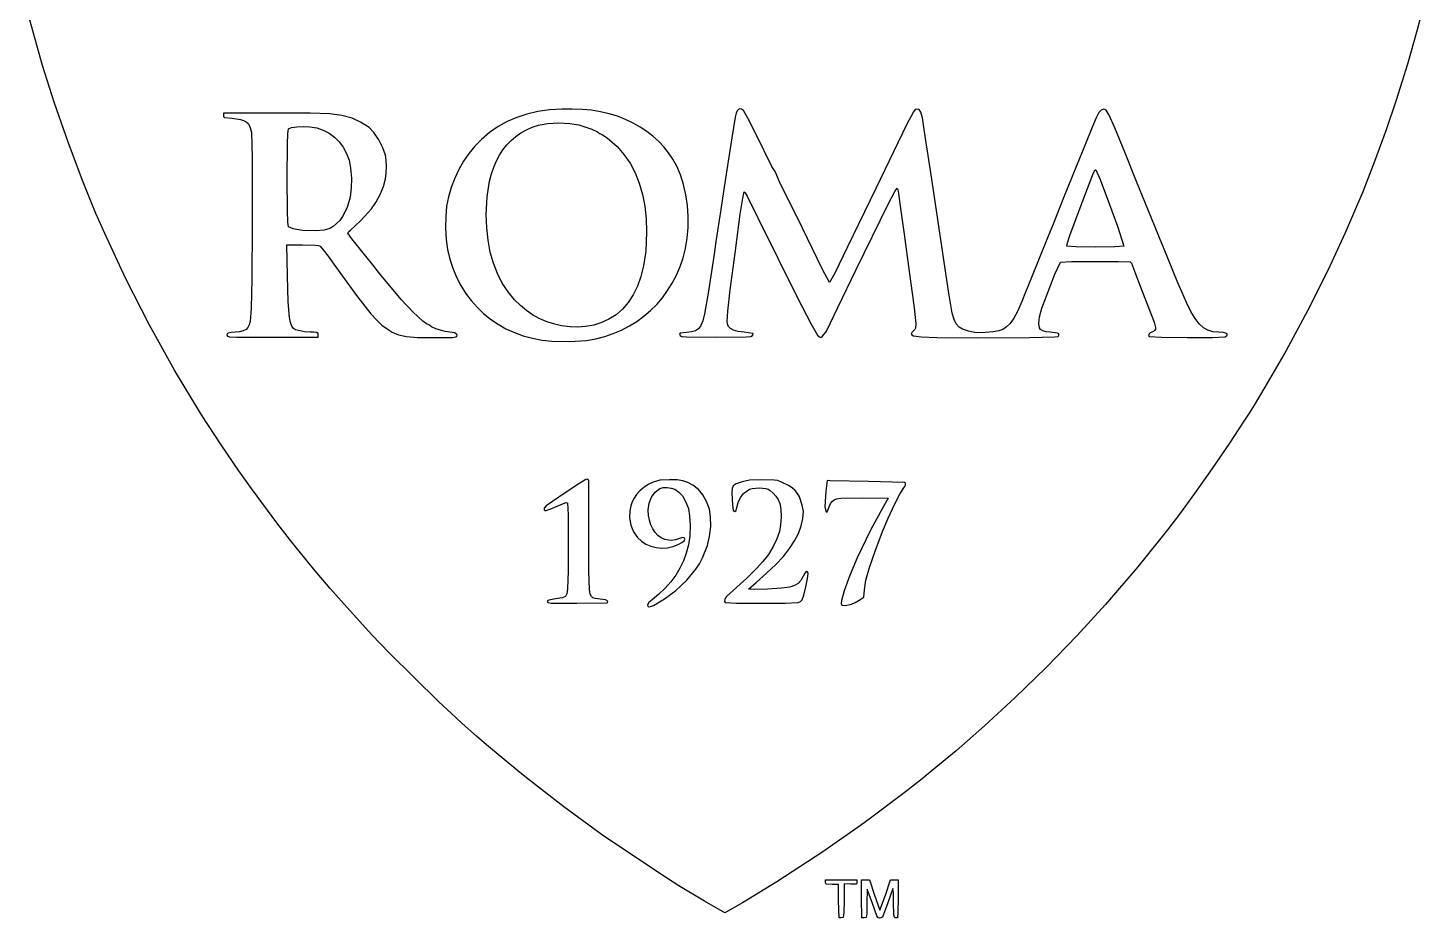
# Model space of a CAD drawing. Extents: x 295 to 722, y 9 to 564.
# Drawn here: x 307.6 to 710.3, y 9.1 to 265.4 of the extents above; entities that cross this region are included whole.
import ezdxf

# ---------------------------------------------------------------- set-up
doc = ezdxf.new("R2010")
doc.units = 0

msp = doc.modelspace()

# ---------------------------------------------------------------- linework, layer by layer
at = {"layer": 'Image'}
for p, q in [((710.271896, 274.825926), (707.761827, 264.817003)), ((311.841995, 254.529566), (307.646823, 269.69932)), ((707.761827, 264.817003), (704.946892, 255.004909)), ((315.204371, 244.000593), (311.841995, 254.529566)), ((704.946892, 255.004909), (701.663268, 244.607703)), ((319.311041, 232.230541), (315.204371, 244.000593)), ((457.795283, 241.764461), (454.458103, 241.29285)), ((461.367559, 242.007964), (457.795283, 241.764461)), ((464.391808, 242.046561), (461.367559, 242.007964)), ((467.253309, 241.937966), (464.391808, 242.046561)), ((469.968728, 241.678942), (467.253309, 241.937966)), ((472.554733, 241.266252), (469.968728, 241.678942)), ((512.232054, 241.902), (511.851292, 241.493482)), ((512.671281, 242.059303), (512.232054, 241.902)), ((513.164155, 241.965062), (512.671281, 242.059303)), ((513.70586, 241.618947), (513.164155, 241.965062)), ((514.962103, 239.439833), (513.70586, 241.618947)), ((563.168145, 241.868587), (562.667678, 241.26862)), ((563.612802, 242.044132), (563.168145, 241.868587)), ((564.281819, 241.900869), (563.612802, 242.044132)), ((564.786803, 241.133927), (564.281819, 241.900869)), ((616.690503, 241.759374), (616.016316, 241.009183)), ((617.401123, 241.961874), (616.690503, 241.759374)), ((617.777715, 241.921934), (617.401123, 241.961874)), ((618.134928, 241.715088), (617.777715, 241.921934)), ((619.049551, 240.27852), (618.134928, 241.715088)), ((701.663268, 244.607703), (698.752591, 236.042601)), ((379.016126, 240.874437), (363.934895, 240.894281)), ((363.934895, 240.894281), (363.934895, 240.237401)), ((363.934895, 240.237401), (363.983013, 239.861458)), ((363.983013, 239.861458), (364.26955, 239.643591)), ((364.26955, 239.643591), (366.410995, 239.39018)), ((366.410995, 239.39018), (368.857313, 239.040219)), ((368.857313, 239.040219), (369.759844, 238.745794)), ((369.759844, 238.745794), (370.480391, 238.349145)), ((370.480391, 238.349145), (371.04278, 237.833327)), ((371.04278, 237.833327), (371.470837, 237.181394)), ((388.873846, 240.832036), (379.016126, 240.874437)), ((394.582077, 240.65405), (388.873846, 240.832036)), ((398.001835, 240.214598), (394.582077, 240.65405)), ((400.994137, 239.387798), (398.001835, 240.214598)), ((403.429484, 238.23202), (400.994137, 239.387798)), ((405.886779, 236.723104), (403.429484, 238.23202)), ((445.652677, 238.431888), (443.051424, 236.970369)), ((448.407245, 239.63431), (445.652677, 238.431888)), ((451.335572, 240.585382), (448.407245, 239.63431)), ((454.458103, 241.29285), (451.335572, 240.585382)), ((454.7052, 237.383873), (457.29908, 237.847688)), ((457.29908, 237.847688), (460.493896, 238.024723)), ((460.493896, 238.024723), (463.699948, 237.909307)), ((463.699948, 237.909307), (466.327538, 237.495765)), ((475.02799, 240.69666), (472.554733, 241.266252)), ((477.405164, 239.96693), (475.02799, 240.69666)), ((479.702924, 239.073826), (477.405164, 239.96693)), ((481.937935, 238.01411), (479.702924, 239.073826)), ((483.986155, 236.86382), (481.937935, 238.01411)), ((511.312439, 239.652696), (510.367166, 233.7598)), ((511.597173, 240.894645), (511.312439, 239.652696)), ((511.851292, 241.493482), (511.597173, 240.894645)), ((517.39325, 234.752992), (514.962103, 239.439833)), ((560.783669, 237.69534), (551.775755, 219.207735)), ((562.667678, 241.26862), (560.783669, 237.69534)), ((565.219883, 239.508328), (564.786803, 241.133927)), ((565.673189, 236.789091), (565.219883, 239.508328)), ((615.241451, 239.497261), (614.2288, 237.009568)), ((616.016316, 241.009183), (615.241451, 239.497261)), ((620.661657, 236.607852), (619.049551, 240.27852)), ((371.470837, 237.181394), (372.019255, 235.401406)), ((372.019255, 235.401406), (372.205194, 228.030709)), ((382.381391, 231.785476), (382.520307, 235.004395)), ((382.520307, 235.004395), (382.715261, 236.363773)), ((382.715261, 236.363773), (383.566907, 236.704252)), ((383.566907, 236.704252), (385.115238, 236.935689)), ((385.115238, 236.935689), (387.001859, 237.024659)), ((387.001859, 237.024659), (388.868377, 236.937733)), ((388.868377, 236.937733), (390.846025, 236.579303)), ((390.846025, 236.579303), (392.695532, 235.950098)), ((392.695532, 235.950098), (394.399231, 235.065213)), ((394.399231, 235.065213), (395.93945, 233.93974)), ((395.93945, 233.93974), (397.298522, 232.588771)), ((407.261328, 235.283981), (405.886779, 236.723104)), ((408.67682, 233.202678), (407.261328, 235.283981)), ((440.583038, 235.242004), (438.227077, 233.239048)), ((443.051424, 236.970369), (440.583038, 235.242004)), ((446.774524, 233.005171), (448.126429, 234.147442)), ((448.126429, 234.147442), (449.595487, 235.156512)), ((449.595487, 235.156512), (451.181659, 236.032317)), ((451.181659, 236.032317), (452.884909, 236.774792)), ((452.884909, 236.774792), (454.7052, 237.383873)), ((466.327538, 237.495765), (470.029083, 236.238576)), ((470.029083, 236.238576), (471.448718, 235.602484)), ((471.448718, 235.602484), (472.016072, 235.190321)), ((472.016072, 235.190321), (472.124105, 235.020892)), ((472.124105, 235.020892), (472.383842, 234.950424)), ((472.383842, 234.950424), (473.14929, 234.599132)), ((473.14929, 234.599132), (474.428384, 233.702882)), ((474.428384, 233.702882), (477.284634, 231.221259)), ((485.884259, 235.61012), (483.986155, 236.86382)), ((487.638762, 234.246537), (485.884259, 235.61012)), ((489.256181, 232.766599), (487.638762, 234.246537)), ((510.367166, 233.7598), (509.327408, 227.012934)), ((521.900524, 225.491582), (517.39325, 234.752992)), ((566.347029, 232.304594), (565.673189, 236.789091)), ((614.2288, 237.009568), (612.228499, 232.040011)), ((623.487908, 229.658764), (620.661657, 236.607852)), ((698.752591, 236.042601), (695.434204, 226.957659)), ((323.532646, 220.960535), (319.311041, 232.230541)), ((382.271301, 222.248393), (382.381391, 231.785476)), ((397.298522, 232.588771), (398.458775, 231.0274)), ((398.458775, 231.0274), (399.402541, 229.270719)), ((409.882504, 230.898704), (408.67682, 233.202678)), ((410.62763, 228.791567), (409.882504, 230.898704)), ((436.35434, 231.332662), (434.63791, 229.245267)), ((438.227077, 233.239048), (436.35434, 231.332662)), ((443.422094, 228.779783), (444.42232, 230.321277)), ((444.42232, 230.321277), (445.539809, 231.729761)), ((445.539809, 231.729761), (446.774524, 233.005171)), ((477.284634, 231.221259), (479.286383, 228.93597)), ((490.743034, 231.163835), (489.256181, 232.766599)), ((492.105837, 229.431772), (490.743034, 231.163835)), ((566.709904, 229.923347), (566.347029, 232.304594)), ((567.91508, 221.853566), (566.709904, 229.923347)), ((612.228499, 232.040011), (609.636723, 225.690019)), ((626.933255, 221.192108), (623.487908, 229.658764)), ((372.205194, 228.030709), (372.193351, 208.546231)), ((399.402541, 229.270719), (400.112149, 227.33382)), ((400.112149, 227.33382), (400.568485, 224.971869)), ((410.818237, 227.357371), (410.62763, 228.791567)), ((410.816924, 223.574898), (410.881339, 225.500859)), ((410.881339, 225.500859), (410.818237, 227.357371)), ((433.088307, 226.997019), (431.716053, 224.608073)), ((434.63791, 229.245267), (433.088307, 226.997019)), ((441.773584, 225.298019), (442.53917, 227.105342)), ((442.53917, 227.105342), (443.422094, 228.779783)), ((479.286383, 228.93597), (481.026232, 226.409691)), ((481.026232, 226.409691), (482.501403, 223.650438)), ((493.351107, 227.563939), (492.105837, 229.431772)), ((494.48536, 225.553865), (493.351107, 227.563939)), ((495.580922, 223.081039), (494.48536, 225.553865)), ((509.327408, 227.012934), (507.995418, 218.281695)), ((522.602331, 224.367104), (521.900524, 225.491582)), ((609.636723, 225.690019), (605.897716, 216.429614)), ((695.434204, 226.957659), (692.026659, 218.198011)), ((382.384249, 212.711275), (382.271301, 222.248393)), ((400.568485, 224.971869), (400.786809, 222.11538)), ((400.786809, 222.11538), (400.75292, 219.208206)), ((410.027205, 219.743984), (410.624984, 221.932358)), ((410.624984, 221.932358), (410.816924, 223.574898)), ((430.531666, 222.098587), (429.545668, 219.488716)), ((431.716053, 224.608073), (430.531666, 222.098587)), ((440.594574, 221.28498), (441.125373, 223.357877)), ((441.125373, 223.357877), (441.773584, 225.298019)), ((482.501403, 223.650438), (483.709116, 220.666223)), ((496.468787, 220.324431), (495.580922, 223.081039)), ((522.816008, 224.067728), (522.602331, 224.367104)), ((524.12195, 221.124732), (522.816008, 224.067728)), ((571.749549, 196.056723), (567.91508, 221.853566)), ((611.563443, 215.900448), (614.521561, 223.711004)), ((614.521561, 223.711004), (614.953967, 224.555693)), ((614.953967, 224.555693), (615.197094, 224.573717)), ((615.197094, 224.573717), (616.451138, 221.787367)), ((616.451138, 221.787367), (619.104085, 214.577533)), ((327.239826, 211.931703), (323.532646, 220.960535)), ((400.75292, 219.208206), (400.452615, 216.694197)), ((409.064259, 217.394869), (410.027205, 219.743984)), ((429.545668, 219.488716), (428.768578, 216.798617)), ((439.885363, 216.741177), (440.594574, 221.28498)), ((483.709116, 220.666223), (484.646591, 217.465062)), ((484.646591, 217.465062), (485.311047, 214.054968)), ((497.141261, 217.356402), (496.468787, 220.324431)), ((507.995418, 218.281695), (507.205981, 213.122326)), ((513.472474, 216.343605), (513.892391, 218.213538)), ((513.892391, 218.213538), (514.186459, 217.950495)), ((514.186459, 217.950495), (514.751363, 216.973421)), ((530.691321, 207.698375), (524.12195, 221.124732)), ((551.775755, 219.207735), (543.653798, 202.406715)), ((555.503343, 214.885716), (557.291172, 218.327945)), ((557.291172, 218.327945), (557.950567, 219.277612)), ((557.950567, 219.277612), (558.179371, 218.847423)), ((558.179371, 218.847423), (558.379958, 217.696649)), ((558.379958, 217.696649), (558.929683, 213.386909)), ((628.637752, 216.95878), (626.933255, 221.192108)), ((692.026659, 218.198011), (688.848508, 210.608788)), ((399.562755, 213.654028), (398.241604, 211.074547)), ((400.452615, 216.694197), (399.562755, 213.654028)), ((406.546332, 213.282214), (407.862012, 215.151962)), ((407.862012, 215.151962), (409.064259, 217.394869)), ((428.210917, 214.048446), (427.940594, 211.195142)), ((428.768578, 216.798617), (428.210917, 214.048446)), ((439.646247, 211.66712), (439.885363, 216.741177)), ((485.311047, 214.054968), (485.699707, 210.443957)), ((497.590645, 214.249314), (497.141261, 217.356402)), ((497.809244, 211.075531), (497.590645, 214.249314)), ((512.791752, 211.738213), (513.472474, 216.343605)), ((514.751363, 216.973421), (517.814992, 210.741079)), ((546.168818, 195.79214), (555.503343, 214.885716)), ((605.897716, 216.429614), (602.856625, 208.855873)), ((607.712438, 205.591977), (611.563443, 215.900448)), ((619.104085, 214.577533), (621.496815, 207.988093)), ((630.362409, 212.725452), (628.637752, 216.95878)), ((329.775696, 206.175409), (327.239826, 211.931703)), ((382.524131, 209.492313), (382.384249, 212.711275)), ((382.719495, 208.132873), (382.524131, 209.492313)), ((397.437678, 209.985662), (396.547991, 209.045669)), ((398.241604, 211.074547), (397.437678, 209.985662)), ((400.512516, 207.173575), (403.391927, 209.80308)), ((403.391927, 209.80308), (406.546332, 213.282214)), ((427.940594, 211.195142), (427.902734, 207.839758)), ((439.773044, 207.866126), (439.646247, 211.66712)), ((485.699707, 210.443957), (485.809789, 206.640043)), ((497.789362, 207.907414), (497.809244, 211.075531)), ((507.205981, 213.122326), (505.77083, 203.861921)), ((511.293868, 200.554634), (512.791752, 211.738213)), ((517.814992, 210.741079), (529.215993, 187.725841)), ((558.929683, 213.386909), (559.965657, 205.978585)), ((632.091089, 208.492124), (630.362409, 212.725452)), ((688.848508, 210.608788), (686.994813, 206.37546)), ((335.818799, 193.167509), (329.775696, 206.175409)), ((372.193351, 208.546231), (372.104977, 193.15222)), ((384.028354, 207.586159), (382.719495, 208.132873)), ((386.688055, 207.073377), (384.028354, 207.586159)), ((390.395286, 207.009533), (386.688055, 207.073377)), ((386.688055, 207.073377), (386.688055, 207.073377)), ((392.990342, 207.164136), (390.395286, 207.009533)), ((394.540746, 207.657312), (392.990342, 207.164136)), ((395.579896, 208.265805), (394.540746, 207.657312)), ((396.547991, 209.045669), (395.579896, 208.265805)), ((399.784913, 206.318628), (399.998646, 206.68651)), ((400.920979, 204.684193), (399.784913, 206.318628)), ((399.998646, 206.68651), (400.512516, 207.173575)), ((427.902734, 207.839758), (428.086433, 204.484023)), ((440.158094, 204.26422), (439.773044, 207.866126)), ((485.809789, 206.640043), (485.610244, 201.160546)), ((497.523303, 204.817326), (497.789362, 207.907414)), ((536.475317, 195.863842), (530.691321, 207.698375)), ((559.965657, 205.978585), (561.441237, 195.262974)), ((601.445975, 205.416294), (596.442419, 193.014019)), ((602.856625, 208.855873), (601.445975, 205.416294)), ((607.011382, 203.554893), (607.712438, 205.591977)), ((621.496815, 207.988093), (623.279099, 202.568243)), ((633.534627, 204.920254), (632.091089, 208.492124)), ((686.994813, 206.37546), (682.011125, 195.581138)), ((382.407287, 194.006205), (382.237081, 202.935881)), ((382.237081, 202.935881), (386.718799, 202.935881)), ((386.718799, 202.935881), (390.429645, 202.855097)), ((390.429645, 202.855097), (391.302041, 202.730097)), ((391.302041, 202.730097), (391.783791, 202.527338)), ((391.783791, 202.527338), (392.703094, 201.523322)), ((392.703094, 201.523322), (394.094262, 199.683071)), ((404.547513, 200.157759), (400.920979, 204.684193)), ((428.086433, 204.484023), (428.480791, 201.629661)), ((428.480791, 201.629661), (429.156793, 198.84473)), ((440.799718, 200.866453), (440.158094, 204.26422)), ((496.298135, 199.22162), (497.00337, 201.877628)), ((497.00337, 201.877628), (497.523303, 204.817326)), ((505.77083, 203.861921), (505.219969, 200.290051)), ((543.653798, 202.406715), (539.971358, 194.799954)), ((606.782587, 202.544007), (607.011382, 203.554893)), ((606.782587, 202.543901), (606.782587, 202.544007)), ((609.405567, 202.325516), (606.782587, 202.543901)), ((615.038245, 202.259716), (609.405567, 202.325516)), ((620.667222, 202.342094), (615.038245, 202.259716)), ((623.279099, 202.568243), (620.667222, 202.342094)), ((634.67842, 202.142132), (633.534627, 204.920254)), ((638.827557, 191.9641), (634.67842, 202.142132)), ((394.094262, 199.683071), (396.196268, 196.71818)), ((407.314046, 196.693945), (404.547513, 200.157759)), ((429.156793, 198.84473), (430.021795, 196.185601)), ((441.696243, 197.677873), (440.799718, 200.866453)), ((442.84599, 194.703529), (441.696243, 197.677873)), ((485.610244, 201.160546), (484.929548, 196.856055)), ((495.425204, 196.677277), (496.298135, 199.22162)), ((505.219969, 200.290051), (503.512323, 189.045273)), ((509.889076, 190.026256), (511.293868, 200.554634)), ((603.406296, 194.469225), (604.964029, 197.970902)), ((604.964029, 197.970902), (608.154935, 198.108072)), ((608.154935, 198.108072), (614.905365, 198.165655)), ((614.905365, 198.165655), (621.708042, 198.136331)), ((621.708042, 198.136331), (625.055695, 198.012785)), ((625.055695, 198.012785), (625.474212, 197.620594)), ((625.474212, 197.620594), (627.493165, 192.291098)), ((382.624869, 186.551263), (382.407287, 194.006205)), ((396.196268, 196.71818), (402.214401, 188.381326)), ((408.251569, 195.510968), (407.314046, 196.693945)), ((409.852508, 193.550831), (408.251569, 195.510968)), ((411.871038, 191.101401), (409.852508, 193.550831)), ((430.021795, 196.185601), (431.069692, 193.657644)), ((431.069692, 193.657644), (432.294378, 191.266229)), ((444.247285, 191.948471), (442.84599, 194.703529)), ((484.140698, 193.786261), (483.141409, 191.010996)), ((484.929548, 196.856055), (484.140698, 193.786261)), ((493.19672, 191.942553), (494.389693, 194.249341)), ((494.389693, 194.249341), (495.425204, 196.677277)), ((538.48001, 192.093534), (536.475317, 195.863842)), ((539.971358, 194.799954), (538.48001, 192.093534)), ((540.841677, 184.898491), (546.168818, 195.79214)), ((561.441237, 195.262974), (562.774947, 185.605694)), ((572.817671, 188.979128), (571.749549, 196.056723)), ((600.84172, 187.931855), (603.406296, 194.469225)), ((682.011125, 195.581138), (676.14358, 183.897798)), ((342.560948, 179.985039), (335.818799, 193.167509)), ((372.104977, 193.15222), (371.939467, 184.740601)), ((415.159406, 187.173549), (411.871038, 191.101401)), ((432.294378, 191.266229), (433.689749, 189.016725)), ((445.898451, 189.417749), (444.247285, 191.948471)), ((447.797811, 187.116411), (445.898451, 189.417749)), ((483.141409, 191.010996), (481.930618, 188.528842)), ((490.358864, 187.711389), (491.851405, 189.761656)), ((491.851405, 189.761656), (493.19672, 191.942553)), ((509.176718, 183.840506), (509.889076, 190.026256)), ((594.933449, 189.309857), (593.855565, 186.664027)), ((596.442419, 193.014019), (594.933449, 189.309857)), ((627.493165, 192.291098), (631.950357, 180.669237)), ((639.903563, 189.442148), (638.827557, 191.9641)), ((641.275537, 186.295426), (639.903563, 189.442148)), ((383.003859, 181.986728), (382.624869, 186.551263)), ((402.214401, 188.381326), (406.41452, 183.066736)), ((418.548905, 183.571223), (415.159406, 187.173549)), ((433.689749, 189.016725), (435.2497, 186.914504)), ((435.2497, 186.914504), (436.968125, 184.964936)), ((449.455662, 185.461053), (447.797811, 187.116411)), ((451.175047, 184.01714), (449.455662, 185.461053)), ((480.507265, 186.338381), (478.870288, 184.438196)), ((481.930618, 188.528842), (480.507265, 186.338381)), ((486.952579, 184.021715), (488.724216, 185.796495)), ((488.724216, 185.796495), (490.358864, 187.711389)), ((503.512323, 189.045273), (502.497737, 183.057109)), ((529.215993, 187.725841), (533.08901, 180.317349)), ((562.774947, 185.605694), (563.334407, 180.331021)), ((573.377687, 185.539549), (572.817671, 188.979128)), ((573.827027, 183.255963), (573.377687, 185.539549)), ((593.855565, 186.664027), (592.692346, 183.915703)), ((599.670796, 184.729972), (600.84172, 187.931855)), ((642.53898, 183.735616), (641.275537, 186.295426)), ((371.939467, 184.740601), (371.596272, 180.887006)), ((383.289155, 180.549008), (383.003859, 181.986728)), ((406.41452, 183.066736), (408.082394, 181.254363)), ((408.082394, 181.254363), (409.595251, 179.851443)), ((421.39594, 180.937926), (418.548905, 183.571223)), ((436.968125, 184.964936), (438.838918, 183.17339)), ((438.838918, 183.17339), (440.855976, 181.545236)), ((440.855976, 181.545236), (443.013192, 180.085845)), ((452.974366, 182.775681), (451.175047, 184.01714)), ((454.87202, 181.727685), (452.974366, 182.775681)), ((456.886409, 180.864159), (454.87202, 181.727685)), ((474.951216, 181.502979), (472.666999, 180.465111)), ((477.018625, 182.826867), (474.951216, 181.502979)), ((478.870288, 184.438196), (477.018625, 182.826867)), ((483.01881, 180.911464), (485.049071, 182.391791)), ((485.049071, 182.391791), (486.952579, 184.021715)), ((502.497737, 183.057109), (501.992665, 181.099281)), ((509.040647, 180.72397), (509.176718, 183.840506)), ((537.632656, 178.085478), (540.841677, 184.898491)), ((574.35764, 181.488118), (573.827027, 183.255963)), ((574.997259, 180.162704), (574.35764, 181.488118)), ((591.604681, 181.829956), (590.527954, 180.298812)), ((592.692346, 183.915703), (591.604681, 181.829956)), ((598.721681, 180.329966), (598.96875, 182.217488)), ((598.96875, 182.217488), (599.670796, 184.729972)), ((643.740977, 181.71087), (642.53898, 183.735616)), ((644.928616, 180.169337), (643.740977, 181.71087)), ((676.14358, 183.897798), (669.92042, 172.340803)), ((349.88302, 166.850908), (342.560948, 179.985039)), ((365.324489, 177.476418), (364.945943, 177.121929)), ((366.132081, 177.713805), (365.324489, 177.476418)), ((367.301238, 177.800417), (366.132081, 177.713805)), ((368.58261, 177.89387), (367.301238, 177.800417)), ((369.650801, 178.163514), (368.58261, 177.89387)), ((370.462611, 178.593271), (369.650801, 178.163514)), ((370.974841, 179.167067), (370.462611, 178.593271)), ((371.32662, 179.911852), (370.974841, 179.167067)), ((371.596272, 180.887006), (371.32662, 179.911852)), ((383.657133, 179.546663), (383.289155, 180.549008)), ((384.121901, 178.88395), (383.657133, 179.546663)), ((384.69757, 178.465128), (384.121901, 178.88395)), ((387.29438, 177.924939), (384.69757, 178.465128)), ((388.883691, 177.754754), (387.29438, 177.924939)), ((389.845985, 177.76311), (388.883691, 177.754754)), ((390.723051, 177.675216), (389.845985, 177.76311)), ((391.193374, 177.421616), (390.723051, 177.675216)), ((391.269283, 176.931261), (391.193374, 177.421616)), ((409.595251, 179.851443), (411.052918, 178.742607)), ((411.052918, 178.742607), (412.555223, 177.812482)), ((412.555223, 177.812482), (414.354705, 177.016535)), ((422.414912, 180.185758), (421.39594, 180.937926)), ((423.056919, 179.91716), (422.414912, 180.185758)), ((423.3328, 179.694381), (423.056919, 179.91716)), ((423.86256, 179.3298), (423.3328, 179.694381)), ((425.120319, 178.78784), (423.86256, 179.3298)), ((427.830711, 177.945276), (425.120319, 178.78784)), ((429.767406, 177.701066), (427.830711, 177.945276)), ((430.509671, 177.57057), (429.767406, 177.701066)), ((430.995005, 177.346475), (430.509671, 177.57057)), ((431.220048, 177.031321), (430.995005, 177.346475)), ((443.013192, 180.085845), (445.304461, 178.800587)), ((445.304461, 178.800587), (447.723678, 177.694832)), ((447.723678, 177.694832), (450.264739, 176.77395)), ((459.035935, 180.176114), (456.886409, 180.864159)), ((461.338998, 179.654556), (459.035935, 180.176114)), ((463.813999, 179.290495), (461.338998, 179.654556)), ((465.870496, 179.231071), (463.813999, 179.290495)), ((463.813999, 179.290495), (463.813999, 179.290495)), ((468.227323, 179.433016), (465.870496, 179.231071)), ((470.590738, 179.857355), (468.227323, 179.433016)), ((472.666999, 180.465111), (470.590738, 179.857355)), ((473.732593, 176.580951), (476.218687, 177.415477)), ((476.218687, 177.415477), (478.5985, 178.418565)), ((478.5985, 178.418565), (480.866913, 179.585475)), ((480.866913, 179.585475), (483.01881, 180.911464)), ((495.506392, 177.464079), (495.30825, 177.202408)), ((495.30825, 177.202408), (495.46982, 176.79561)), ((497.338464, 177.730434), (495.506392, 177.464079)), ((498.732404, 177.876684), (497.338464, 177.730434)), ((499.841017, 178.188138), (498.732404, 177.876684)), ((500.718081, 178.763351), (499.841017, 178.188138)), ((501.417372, 179.70088), (500.718081, 178.763351)), ((501.992665, 181.099281), (501.417372, 179.70088)), ((509.152422, 179.918715), (509.040647, 180.72397)), ((509.364714, 179.403234), (509.152422, 179.918715)), ((509.926124, 178.825211), (509.364714, 179.403234)), ((510.84842, 178.372987), (509.926124, 178.825211)), ((512.165749, 178.034508), (510.84842, 178.372987)), ((513.912261, 177.797718), (512.165749, 178.034508)), ((516.416433, 177.409098), (513.912261, 177.797718)), ((516.295466, 176.79561), (516.448203, 177.161598)), ((516.448203, 177.161598), (516.416433, 177.409098)), ((533.08901, 180.317349), (535.060433, 176.979283)), ((536.748711, 177.006747), (537.425117, 177.800496)), ((537.425117, 177.800496), (537.632656, 178.085478)), ((562.171885, 177.720928), (562.010067, 177.3243)), ((562.010067, 177.3243), (562.186609, 176.995754)), ((562.67168, 178.204408), (562.171885, 177.720928)), ((563.04199, 178.548944), (562.67168, 178.204408)), ((563.247895, 178.928417), (563.04199, 178.548944)), ((563.334407, 180.331021), (563.247895, 178.928417)), ((575.773618, 179.206411), (574.997259, 180.162704)), ((576.822214, 178.630559), (575.773618, 179.206411)), ((578.472074, 178.058359), (576.822214, 178.630559)), ((580.680876, 177.621148), (578.472074, 178.058359)), ((583.366859, 177.666935), (580.680876, 177.621148)), ((585.621304, 177.857665), (583.366859, 177.666935)), ((587.20703, 178.135289), (585.621304, 177.857665)), ((588.380344, 178.565576), (587.20703, 178.135289)), ((589.397553, 179.214295), (588.380344, 178.565576)), ((590.527954, 180.298812), (589.397553, 179.214295)), ((598.915688, 179.002973), (598.721681, 180.329966)), ((599.281733, 178.531076), (598.915688, 179.002973)), ((599.956495, 178.158639), (599.281733, 178.531076)), ((600.89933, 177.901479), (599.956495, 178.158639)), ((602.069597, 177.775414), (600.89933, 177.901479)), ((604.163477, 177.551457), (602.069597, 177.775414)), ((604.489238, 177.306159), (604.163477, 177.551457)), ((604.5199, 176.9061), (604.489238, 177.306159)), ((630.507626, 177.294762), (630.388948, 176.883898)), ((630.836508, 177.649473), (630.507626, 177.294762)), ((631.289349, 177.800496), (630.836508, 177.649473)), ((631.759804, 177.963125), (631.289349, 177.800496)), ((632.182, 178.354136), (631.759804, 177.963125)), ((631.950357, 180.669237), (632.404415, 179.106091)), ((632.370312, 178.703216), (632.182, 178.354136)), ((632.404415, 179.106091), (632.370312, 178.703216)), ((646.148983, 179.059169), (644.928616, 180.169337)), ((647.449162, 178.328515), (646.148983, 179.059169)), ((648.876241, 177.925526), (647.449162, 178.328515)), ((650.477306, 177.798353), (648.876241, 177.925526)), ((651.970846, 177.685087), (650.477306, 177.798353)), ((652.840472, 177.391451), (651.970846, 177.685087)), ((653.019201, 177.192215), (652.840472, 177.391451)), ((653.015413, 176.966152), (653.019201, 177.192215)), ((364.945943, 177.121929), (365.063924, 176.684009)), ((365.063924, 176.684009), (365.707774, 176.489918)), ((365.707774, 176.489918), (367.682528, 176.37737)), ((367.682528, 176.37737), (378.283073, 176.324652)), ((378.283073, 176.324652), (391.185966, 176.345289)), ((391.185966, 176.345289), (391.269283, 176.931261)), ((414.354705, 177.016535), (416.63383, 176.527382)), ((416.63383, 176.527382), (419.873599, 176.280908)), ((419.873599, 176.280908), (424.555015, 176.212998)), ((424.555015, 176.212998), (429.926767, 176.285011)), ((429.926767, 176.285011), (430.879067, 176.410634)), ((430.879067, 176.410634), (431.181443, 176.627652)), ((431.181443, 176.627652), (431.220048, 177.031321)), ((450.264739, 176.77395), (452.921537, 176.043312)), ((452.921537, 176.043312), (455.687967, 175.508287)), ((455.687967, 175.508287), (458.557925, 175.174245)), ((458.557925, 175.174245), (463.616898, 175.07674)), ((463.616898, 175.07674), (468.462034, 175.436553)), ((468.462034, 175.436553), (471.145336, 175.919729)), ((468.462034, 175.436553), (468.462034, 175.436553)), ((471.145336, 175.919729), (473.732593, 176.580951)), ((495.46982, 176.79561), (495.905463, 176.551755)), ((495.905463, 176.551755), (497.304717, 176.416234)), ((497.304717, 176.416234), (505.88259, 176.345289)), ((505.88259, 176.345289), (514.460477, 176.416234)), ((514.460477, 176.416234), (515.85977, 176.551755)), ((515.85977, 176.551755), (516.295466, 176.79561)), ((535.060433, 176.979283), (535.599283, 176.437644)), ((535.599283, 176.437644), (536.003155, 176.260742)), ((536.003155, 176.260742), (536.357736, 176.449977)), ((536.357736, 176.449977), (536.748711, 177.006747)), ((562.186609, 176.995754), (562.701895, 176.716526)), ((562.701895, 176.716526), (564.908388, 176.449346)), ((564.908388, 176.449346), (569.36008, 176.248796)), ((569.36008, 176.248796), (581.15656, 176.16286)), ((581.15656, 176.16286), (596.105499, 176.30502)), ((596.105499, 176.30502), (603.386026, 176.411746)), ((596.105499, 176.30502), (596.105499, 176.30502)), ((603.386026, 176.411746), (604.335301, 176.582897)), ((604.335301, 176.582897), (604.5199, 176.9061)), ((630.388948, 176.883898), (630.56672, 176.564417)), ((630.56672, 176.564417), (634.127276, 176.348374)), ((634.127276, 176.348374), (641.461372, 176.246402)), ((641.461372, 176.246402), (648.812687, 176.276807)), ((648.812687, 176.276807), (652.424901, 176.457896)), ((652.424901, 176.457896), (653.015413, 176.966152)), ((669.92042, 172.340803), (663.869888, 161.925516)), ((357.665892, 153.988026), (349.88302, 166.850908)), ((663.869888, 161.925516), (660.77387, 156.766147)), ((363.272929, 145.374735), (357.665892, 153.988026)), ((659.365442, 154.517192), (657.633244, 151.871362)), ((660.77387, 156.766147), (659.365442, 154.517192)), ((657.633244, 151.871362), (653.679993, 145.789571)), ((368.384229, 137.848463), (363.272929, 145.374735)), ((653.679993, 145.789571), (648.720739, 138.517177)), ((371.974991, 132.821386), (368.384229, 137.848463)), ((648.720739, 138.517177), (643.625476, 131.3073)), ((465.781041, 133.805979), (460.537747, 130.300254)), ((468.297722, 135.331498), (465.781041, 133.805979)), ((468.908006, 135.443272), (468.297722, 135.331498)), ((469.125026, 135.136487), (468.908006, 135.443272)), ((469.137197, 119.327653), (469.125026, 135.136487)), ((484.981978, 133.103961), (483.865974, 132.142533)), ((486.25761, 133.931503), (484.981978, 133.103961)), ((487.692218, 134.624678), (486.25761, 133.931503)), ((489.586923, 135.192179), (487.692218, 134.624678)), ((492.388963, 135.321669), (489.586923, 135.192179)), ((489.659604, 132.789636), (490.555381, 133.033933)), ((490.555381, 133.033933), (491.719472, 133.072995)), ((491.719472, 133.072995), (492.91894, 132.918227)), ((494.592405, 135.263101), (492.388963, 135.321669)), ((492.91894, 132.918227), (493.920846, 132.581039)), ((496.269979, 135.021463), (494.592405, 135.263101)), ((497.699575, 134.531307), (496.269979, 135.021463)), ((499.159086, 133.727186), (497.699575, 134.531307)), ((500.716523, 132.506687), (499.159086, 133.727186)), ((510.778497, 133.536766), (510.439488, 132.782568)), ((511.646634, 134.088518), (510.778497, 133.536766)), ((513.29102, 134.705164), (511.646634, 134.088518)), ((515.40864, 135.201902), (513.29102, 134.705164)), ((518.979555, 135.32024), (515.40864, 135.201902)), ((516.162943, 132.819617), (518.184377, 132.95172)), ((518.184377, 132.95172), (520.171587, 132.83186)), ((522.53344, 135.232382), (518.979555, 135.32024)), ((523.537298, 135.055665), (522.53344, 135.232382)), ((524.468117, 134.743978), (523.537298, 135.055665)), ((526.835438, 133.590877), (524.468117, 134.743978)), ((527.777592, 132.91902), (526.835438, 133.590877)), ((528.577429, 132.163163), (527.777592, 132.91902)), ((537.764948, 135.070341), (537.435277, 132.027637)), ((538.690988, 134.992581), (537.764948, 135.070341)), ((549.671182, 134.783163), (538.690988, 134.992581)), ((560.056065, 134.538503), (549.671182, 134.783163)), ((558.865207, 131.384972), (559.868635, 132.963626)), ((559.868635, 132.963626), (560.214534, 133.408505)), ((560.319989, 134.294572), (560.056065, 134.538503)), ((560.214534, 133.408505), (560.368898, 133.88503)), ((560.368898, 133.88503), (560.319989, 134.294572)), ((379.587599, 122.502649), (371.974991, 132.821386)), ((460.537747, 130.300254), (456.887243, 127.782234)), ((481.67475, 128.973215), (481.299951, 127.820326)), ((482.189364, 129.994842), (481.67475, 128.973215)), ((482.910251, 131.047701), (482.189364, 129.994842)), ((483.865974, 132.142533), (482.910251, 131.047701)), ((486.553107, 128.528127), (487.248701, 130.296814)), ((487.248701, 130.296814), (488.310733, 131.766199)), ((488.310733, 131.766199), (489.659604, 132.789636)), ((493.920846, 132.581039), (495.132113, 131.766209)), ((495.132113, 131.766209), (496.143852, 130.629157)), ((496.143852, 130.629157), (497.024176, 129.072926)), ((497.024176, 129.072926), (497.841198, 127.00056)), ((502.029653, 130.954297), (500.716523, 132.506687)), ((503.094558, 129.075665), (502.029653, 130.954297)), ((503.907319, 126.876444), (503.094558, 129.075665)), ((510.439488, 132.782568), (510.382486, 131.558584)), ((510.382486, 131.558584), (510.553036, 127.992826)), ((512.193319, 128.800951), (512.842042, 130.15433)), ((512.842042, 130.15433), (513.705108, 131.300907)), ((513.705108, 131.300907), (514.727732, 132.150086)), ((514.727732, 132.150086), (515.484727, 132.578158)), ((515.484727, 132.578158), (516.162943, 132.819617)), ((520.171587, 132.83186), (520.785152, 132.606033)), ((520.785152, 132.606033), (521.428588, 132.204696)), ((521.428588, 132.204696), (522.291119, 131.484855)), ((522.291119, 131.484855), (523.044889, 130.604085)), ((523.044889, 130.604085), (523.672418, 129.586407)), ((523.672418, 129.586407), (524.156227, 128.455846)), ((529.248963, 131.307961), (528.577429, 132.163163)), ((529.806211, 130.338069), (529.248963, 131.307961)), ((530.633906, 127.992826), (529.806211, 130.338069)), ((537.435277, 132.027637), (537.170694, 127.550628)), ((538.797747, 128.424886), (539.284928, 129.080897)), ((539.284928, 129.080897), (539.835177, 129.534842)), ((539.835177, 129.534842), (540.495912, 129.81199)), ((540.495912, 129.81199), (541.704903, 129.975657)), ((541.704903, 129.975657), (548.017539, 130.12473)), ((548.017539, 130.12473), (555.359717, 130.04009)), ((555.359717, 130.04009), (554.12377, 127.841934)), ((557.244104, 128.213508), (558.865207, 131.384972)), ((643.625476, 131.3073), (639.264199, 125.413062)), ((456.887243, 127.782234), (456.303384, 127.12415)), ((456.303384, 127.12415), (456.305848, 126.659089)), ((456.305848, 126.659089), (456.500152, 126.457381)), ((456.500152, 126.457381), (456.857897, 126.453793)), ((456.857897, 126.453793), (458.659843, 127.170475)), ((458.659843, 127.170475), (461.840494, 128.49855)), ((461.840494, 128.49855), (462.646311, 128.727483)), ((462.646311, 128.727483), (463.043004, 128.706247)), ((463.043004, 128.706247), (463.202477, 125.171086)), ((463.202477, 125.171086), (463.256992, 117.344415)), ((480.998506, 126.373683), (480.880737, 124.307843)), ((481.299951, 127.820326), (480.998506, 126.373683)), ((486.303554, 126.606781), (486.553107, 128.528127)), ((486.387203, 125.05855), (486.303554, 126.606781)), ((486.632852, 123.621931), (486.387203, 125.05855)), ((497.841198, 127.00056), (498.207322, 124.95982)), ((498.207322, 124.95982), (498.334252, 122.103929)), ((504.251811, 124.660797), (503.907319, 126.876444)), ((510.553036, 127.992826), (510.778434, 126.55357)), ((510.778434, 126.55357), (510.944974, 126.281085)), ((510.944974, 126.281085), (511.182585, 126.20689)), ((511.182585, 126.20689), (511.578331, 126.458863)), ((511.578331, 126.458863), (511.813721, 127.331368)), ((511.813721, 127.331368), (512.193319, 128.800951)), ((524.156227, 128.455846), (524.444824, 126.845972)), ((524.444824, 126.845972), (524.523038, 124.642404)), ((530.946518, 126.165913), (530.633906, 127.992826)), ((530.783237, 124.195451), (530.946518, 126.165913)), ((537.170694, 127.550628), (537.290902, 126.608921)), ((537.290902, 126.608921), (537.511226, 126.077523)), ((537.511226, 126.077523), (537.774214, 126.025767)), ((537.774214, 126.025767), (538.022413, 126.522988)), ((538.022413, 126.522988), (538.797747, 128.424886)), ((554.12377, 127.841934), (550.422863, 120.999021)), ((555.40585, 124.272692), (557.244104, 128.213508)), ((639.264199, 125.413062), (635.809538, 120.915151)), ((383.672681, 117.34328), (379.587599, 122.502649)), ((480.880737, 124.307843), (481.223742, 122.269012)), ((481.223742, 122.269012), (482.001618, 120.348693)), ((487.032556, 122.311063), (486.632852, 123.621931)), ((487.578368, 121.140083), (487.032556, 122.311063)), ((488.262342, 120.123128), (487.578368, 121.140083)), ((498.334252, 122.103929), (498.220542, 119.075963)), ((503.960365, 118.9868), (504.261884, 121.882784)), ((504.261884, 121.882784), (504.251811, 124.660797)), ((524.396197, 122.339271), (524.069629, 120.4307)), ((524.523038, 124.642404), (524.396197, 122.339271)), ((529.54108, 119.859375), (530.312567, 122.014546)), ((530.312567, 122.014546), (530.783237, 124.195451)), ((550.422863, 120.999021), (546.483354, 112.845369)), ((553.750973, 120.385985), (555.40585, 124.272692)), ((635.809538, 120.915151), (627.309697, 110.278253)), ((389.885044, 109.653298), (383.672681, 117.34328)), ((463.256992, 117.344415), (463.20577, 109.00196)), ((469.157975, 109.006799), (469.137197, 119.327653)), ((482.001618, 120.348693), (483.18846, 118.638388)), ((483.18846, 118.638388), (484.301224, 117.595595)), ((484.301224, 117.595595), (485.597456, 116.766139)), ((485.597456, 116.766139), (487.035628, 116.157028)), ((489.076531, 119.274337), (488.262342, 120.123128)), ((490.01299, 118.607848), (489.076531, 119.274337)), ((491.063773, 118.137797), (490.01299, 118.607848)), ((492.082435, 117.887515), (491.063773, 118.137797)), ((493.067331, 117.849107), (492.082435, 117.887515)), ((494.109957, 118.028955), (493.067331, 117.849107)), ((495.30181, 118.433442), (494.109957, 118.028955)), ((494.902105, 116.6619), (495.942542, 117.242098)), ((496.176631, 118.690874), (495.30181, 118.433442)), ((495.942542, 117.242098), (496.579799, 117.760167)), ((496.648247, 118.613782), (496.176631, 118.690874)), ((496.579799, 117.760167), (496.814745, 118.217074)), ((496.814745, 118.217074), (496.648247, 118.613782)), ((498.220542, 119.075963), (497.864746, 116.518999)), ((503.370084, 116.41724), (503.960365, 118.9868)), ((523.322741, 118.317214), (522.230932, 116.071787)), ((524.069629, 120.4307), (523.322741, 118.317214)), ((527.004979, 115.501786), (528.446107, 117.698826)), ((528.446107, 117.698826), (529.54108, 119.859375)), ((551.601487, 114.765288), (553.750973, 120.385985)), ((487.035628, 116.157028), (488.574212, 115.775269)), ((488.574212, 115.775269), (490.171679, 115.627869)), ((490.171679, 115.627869), (491.786503, 115.721837)), ((491.786503, 115.721837), (493.377154, 116.064178)), ((493.377154, 116.064178), (494.902105, 116.6619)), ((497.232519, 114.201338), (496.408671, 111.987262)), ((497.864746, 116.518999), (497.232519, 114.201338)), ((501.014004, 111.124737), (501.920333, 112.80244)), ((501.920333, 112.80244), (503.370084, 116.41724)), ((520.867994, 113.829317), (519.307717, 111.724702)), ((522.230932, 116.071787), (520.867994, 113.829317)), ((522.993575, 110.873792), (525.195025, 113.237145)), ((525.195025, 113.237145), (527.004979, 115.501786)), ((546.483354, 112.845369), (544.218964, 107.532437)), ((550.011072, 110.0865), (551.601487, 114.765288)), ((394.653855, 103.981839), (389.885044, 109.653298)), ((463.20577, 109.00196), (463.048031, 103.91945)), ((469.350646, 103.712791), (469.157975, 109.006799)), ((495.391781, 109.874635), (494.180425, 107.86132)), ((496.408671, 111.987262), (495.391781, 109.874635)), ((497.439923, 106.426439), (499.972342, 109.513056)), ((499.972342, 109.513056), (501.014004, 111.124737)), ((517.455638, 109.715942), (514.699177, 106.996584)), ((519.307717, 111.724702), (517.455638, 109.715942)), ((520.377962, 108.380613), (522.993575, 110.873792)), ((531.79488, 108.861563), (531.385791, 108.418533)), ((532.104467, 108.818591), (531.79488, 108.861563)), ((532.291175, 108.276603), (532.104467, 108.818591)), ((548.982087, 106.357199), (550.011072, 110.0865)), ((627.309697, 110.278253), (617.954631, 99.367432)), ((492.77318, 105.945183), (491.168624, 104.124087)), ((494.180425, 107.86132), (492.77318, 105.945183)), ((494.23689, 103.419944), (497.439923, 106.426439)), ((514.699177, 106.996584), (508.859255, 101.712564)), ((515.143101, 103.769908), (517.325514, 105.726499)), ((517.325514, 105.726499), (520.377962, 108.380613)), ((528.384908, 104.818769), (527.055554, 104.356621)), ((529.42841, 105.464043), (528.384908, 104.818769)), ((530.246741, 106.342079), (529.42841, 105.464043)), ((530.90058, 107.502513), (530.246741, 106.342079)), ((531.385791, 108.418533), (530.90058, 107.502513)), ((531.687757, 104.42701), (532.150735, 106.835508)), ((532.150735, 106.835508), (532.291175, 108.276603)), ((544.218964, 107.532437), (542.679706, 103.357579)), ((548.516886, 103.584964), (548.982087, 106.357199)), ((397.80951, 100.409968), (394.653855, 103.981839)), ((457.63251, 100.676542), (457.286683, 100.490225)), ((459.601943, 100.989617), (457.63251, 100.676542)), ((461.506462, 101.305939), (459.601943, 100.989617)), ((462.440522, 101.701319), (461.506462, 101.305939)), ((462.80609, 102.495623), (462.440522, 101.701319)), ((463.048031, 103.91945), (462.80609, 102.495623)), ((469.566604, 102.400351), (469.350646, 103.712791)), ((469.891729, 101.684019), (469.566604, 102.400351)), ((470.348086, 101.343593), (469.891729, 101.684019)), ((470.95774, 101.158871), (470.348086, 101.343593)), ((473.244531, 100.828142), (470.95774, 101.158871)), ((473.923722, 100.735617), (473.244531, 100.828142)), ((474.396079, 100.519423), (473.923722, 100.735617)), ((487.361886, 100.758477), (486.49617, 99.950527)), ((489.365334, 102.395897), (487.361886, 100.758477)), ((487.815937, 99.144838), (490.922651, 100.986978)), ((491.168624, 104.124087), (489.365334, 102.395897)), ((490.922651, 100.986978), (494.23689, 103.419944)), ((508.29653, 100.780854), (508.268694, 100.294695)), ((508.500999, 101.285975), (508.29653, 100.780854)), ((508.859255, 101.712564), (508.500999, 101.285975)), ((516.828634, 103.705164), (515.143101, 103.769908)), ((520.630559, 103.843158), (516.828634, 103.705164)), ((524.666869, 104.091205), (520.630559, 103.843158)), ((527.055554, 104.356621), (524.666869, 104.091205)), ((530.127336, 100.212834), (530.652718, 100.685585)), ((530.652718, 100.685585), (531.116874, 102.045553)), ((531.116874, 102.045553), (531.687757, 104.42701)), ((542.679706, 103.357579), (541.92554, 100.504546)), ((547.066971, 100.612004), (548.348268, 101.4683)), ((548.348268, 101.4683), (548.516886, 103.584964)), ((406.653726, 90.632912), (397.80951, 100.409968)), ((457.286683, 100.490225), (457.199318, 100.23119)), ((457.199318, 100.23119), (457.396422, 99.962879)), ((457.396422, 99.962879), (458.437831, 99.818391)), ((458.437831, 99.818391), (465.75416, 99.748511)), ((465.75416, 99.748511), (474.467169, 99.906679)), ((474.598348, 100.227223), (474.396079, 100.519423)), ((474.467169, 99.906679), (474.467275, 99.906679)), ((474.467275, 99.906679), (474.598348, 100.227223)), ((486.49617, 99.950527), (486.086702, 99.273664)), ((486.086702, 99.273664), (486.120024, 98.86307)), ((486.120024, 98.86307), (486.39765, 98.706352)), ((486.39765, 98.706352), (486.95211, 98.801083)), ((486.95211, 98.801083), (487.815937, 99.144838)), ((487.815937, 99.144838), (487.815937, 99.144838)), ((508.268694, 100.294695), (508.44034, 99.924988)), ((508.44034, 99.924988), (511.654572, 99.796973)), ((511.654572, 99.796973), (518.59034, 99.752225)), ((518.59034, 99.752225), (525.694879, 99.792006)), ((525.694879, 99.792006), (529.415422, 99.91758)), ((529.415422, 99.917527), (530.127336, 100.212834)), ((529.415422, 99.91758), (529.415422, 99.917527)), ((541.92554, 100.504546), (541.861604, 99.631136)), ((541.861604, 99.631136), (542.016426, 99.157089)), ((542.016426, 99.157089), (542.947887, 99.128269)), ((542.947887, 99.128269), (544.818016, 99.504698)), ((544.818016, 99.504698), (545.877823, 99.933514)), ((544.818016, 99.504698), (544.818016, 99.504698)), ((545.877823, 99.933514), (547.066971, 100.612004)), ((617.954631, 99.367432), (609.717072, 90.37504)), ((411.641005, 85.476327), (406.653726, 90.632912)), ((609.717072, 90.37504), (600.89463, 81.283826)), ((418.821402, 78.333894), (411.641005, 85.476327)), ((600.89463, 81.283826), (591.8916, 72.499227)), ((425.966249, 71.396153), (418.821402, 78.333894)), ((591.8916, 72.499227), (583.112278, 64.42668)), ((430.846878, 66.853647), (425.966249, 71.396153)), ((432.725496, 65.132218), (430.846878, 66.853647)), ((436.826533, 61.51513), (432.725496, 65.132218)), ((583.112278, 64.42668), (574.960882, 57.287593)), ((439.736946, 58.988098), (436.826533, 61.51513)), ((448.726841, 51.462113), (439.736946, 58.988098)), ((574.960882, 57.287593), (568.059701, 51.586997)), ((451.239798, 49.435223), (448.726841, 51.462113)), ((461.951302, 41.148685), (451.239798, 49.435223)), ((565.149288, 49.201384), (560.787902, 45.761064)), ((568.059701, 51.586997), (565.149288, 49.201384)), ((560.787902, 45.761064), (550.33264, 37.880248)), ((473.471278, 32.698813), (461.951302, 41.148685)), ((550.33264, 37.880248), (547.422227, 35.725352)), ((491.808256, 20.48172), (473.471278, 32.698813)), ((547.422227, 35.725352), (536.590328, 28.209534)), ((536.590328, 28.209534), (523.345174, 19.544725)), ((495.115544, 18.418713), (491.808256, 20.48172)), ((502.433566, 13.986948), (495.115544, 18.418713)), ((523.345174, 19.544725), (513.435601, 13.48382)), ((537.368073, 19.44757), (537.368073, 20.109028)), ((537.368073, 20.109028), (541.865984, 20.109028)), ((537.404453, 19.07309), (537.368073, 19.44757)), ((537.619427, 18.87584), (537.404453, 19.07309)), ((539.220154, 18.786113), (537.619427, 18.87584)), ((541.072235, 18.786113), (539.220154, 18.786113)), ((541.072235, 14.067725), (541.072235, 18.786113)), ((541.865984, 20.109028), (546.363895, 20.109028)), ((544.511205, 18.830536), (542.658542, 18.918404)), ((542.658542, 18.918404), (542.658542, 14.089765)), ((546.126852, 18.841331), (544.511205, 18.830536)), ((546.3329, 19.034624), (546.126852, 18.841331)), ((546.363895, 19.425848), (546.3329, 19.034624)), ((546.363895, 20.109028), (546.363895, 19.425848)), ((547.68681, 14.729182), (547.68681, 20.109028)), ((547.68681, 20.109028), (548.82248, 20.109028)), ((548.82248, 20.109028), (549.958149, 20.109028)), ((549.303174, 17.463542), (549.20586, 13.362505)), ((550.827886, 13.283977), (549.303174, 17.463542)), ((549.958149, 20.109028), (551.402164, 15.744731)), ((554.595522, 15.740604), (556.021174, 20.103392)), ((556.726764, 17.582472), (555.239385, 13.494665)), ((556.021174, 20.103392), (557.145652, 20.106303)), ((556.882452, 16.509218), (556.726764, 17.582472)), ((556.947215, 13.575892), (556.882452, 16.509218)), ((557.145652, 20.106303), (558.27013, 20.109213)), ((558.27013, 20.109213), (558.27013, 14.700872)), ((508.337973, 10.58404), (502.433566, 13.986948)), ((502.433566, 13.986948), (502.433566, 13.986948)), ((513.435601, 13.48382), (508.337973, 10.58404)), ((541.222571, 9.199001), (541.072235, 14.067725)), ((542.658542, 14.089765), (542.600556, 10.673595)), ((547.837146, 9.199001), (547.68681, 14.729182)), ((549.20586, 13.362505), (549.193372, 10.460109)), ((552.083243, 9.735899), (550.827886, 13.283977)), ((551.402164, 15.744731), (553.008024, 11.379112)), ((553.008024, 11.379112), (554.595522, 15.740604)), ((555.239385, 13.494665), (553.726922, 9.393628)), ((557.0224, 10.050012), (556.947215, 13.575892)), ((558.27013, 14.700872), (558.19942, 10.83754)), ((541.817301, 9.134654), (541.221989, 9.199001)), ((541.221989, 9.199001), (541.222571, 9.199001)), ((542.460714, 9.240884), (541.817301, 9.134654)), ((542.600556, 10.673595), (542.460714, 9.240884)), ((548.432458, 9.134866), (547.837146, 9.199213)), ((547.837146, 9.199213), (547.837146, 9.199001)), ((549.073569, 9.241096), (548.432458, 9.134866)), ((549.193372, 10.460109), (549.073569, 9.241096)), ((552.447748, 9.215535), (552.083243, 9.735899)), ((552.836415, 9.116795), (552.447748, 9.215535)), ((553.726922, 9.393628), (552.836415, 9.116795)), ((557.150131, 9.392361), (557.0224, 10.050012)), ((557.367955, 9.156482), (557.150131, 9.392361)), ((558.029412, 9.143782), (557.367955, 9.156482)), ((558.19942, 10.83754), (558.029412, 9.143782))]:
    msp.add_line(p, q, dxfattribs=at)

doc.saveas('drawing.dxf')
